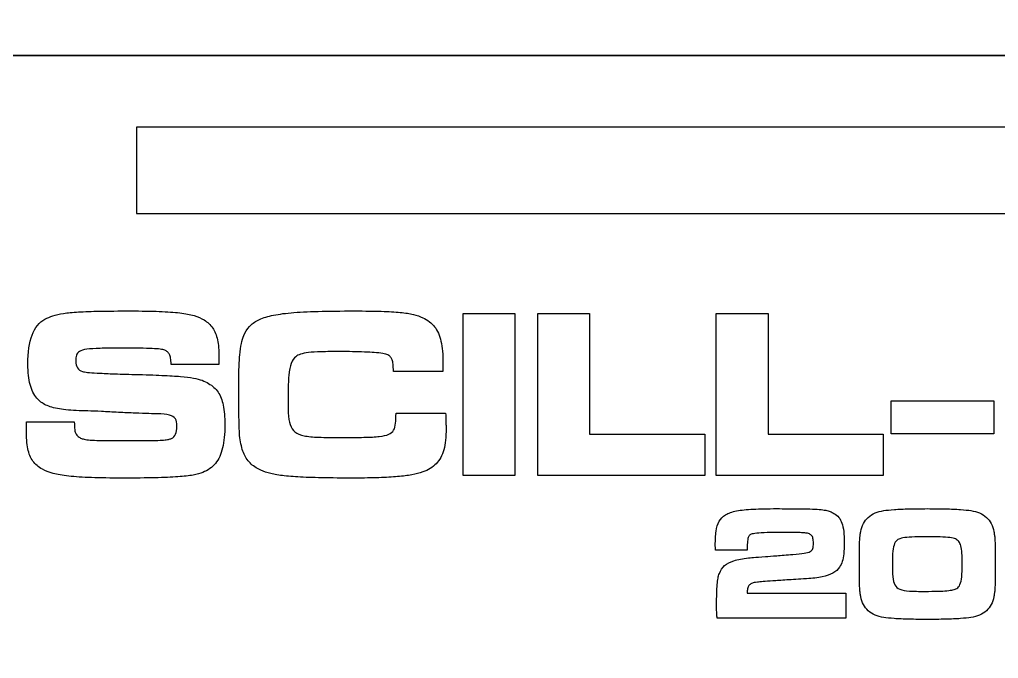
# Model space of a CAD drawing. Extents: x -139 to 87, y -93 to 92.
# Drawn here: x -103.12 to -69.04, y -21.25 to 0.99 of the extents above; entities that cross this region are included whole.
import ezdxf

# ---------------------------------------------------------------- set-up
doc = ezdxf.new("R2010")
doc.units = 0
doc.header["$MEASUREMENT"] = 0
doc.layers.add('LAYER_1', color=7, linetype='CONTINUOUS')

msp = doc.modelspace()

# ---------------------------------------------------------------- linework, layer by layer
at = {"layer": 'LAYER_1', "color": 250}
msp.add_lwpolyline([(-99.0534, -5.7641), (-39.0534, -5.7641), (-39.0534, -2.7641), (-99.0534, -2.7641), (-99.0534, -5.7641)], close=True, dxfattribs=at)
for points, knots in [([(-134.4311, 89.7359), (-134.4311, 89.7359), (-3.6755, 89.7359), (-3.6755, 89.7359), (-3.6755, 89.7359), (-1.1332, 89.7359), (0.9467, 87.656), (0.9467, 85.1137), (0.9467, 85.1137), (0.9467, 85.1137), (0.9467, 4.3582), (0.9467, 4.3582), (0.9467, 4.3582), (0.9467, 1.8158), (-1.1332, -0.2641), (-3.6755, -0.2641), (-3.6755, -0.2641), (-3.6755, -0.2641), (-134.4311, -0.2641), (-134.4311, -0.2641), (-134.4311, -0.2641), (-136.9734, -0.2641), (-139.0533, 1.8158), (-139.0533, 4.3582), (-139.0533, 4.3582), (-139.0533, 4.3582), (-139.0533, 85.1137), (-139.0533, 85.1137), (-139.0533, 85.1137), (-139.0533, 87.656), (-136.9734, 89.7359), (-134.4311, 89.7359)], [0, 0, 0, 0, 0.1111111, 0.1111111, 0.1111111, 0.1111111, 0.2222222, 0.2222222, 0.2222222, 0.2222222, 0.3333333, 0.3333333, 0.3333333, 0.3333333, 0.4444444, 0.4444444, 0.4444444, 0.4444444, 0.5555556, 0.5555556, 0.5555556, 0.5555556, 0.6666667, 0.6666667, 0.6666667, 0.6666667, 0.7777778, 0.7777778, 0.7777778, 0.7777778, 1, 1, 1, 1]), ([(-134.4311, -0.2641), (-134.4311, -0.2641), (-3.6755, -0.2641), (-3.6755, -0.2641), (-3.6755, -0.2641), (-1.1332, -0.2641), (0.9467, -2.344), (0.9467, -4.8863), (0.9467, -4.8863), (0.9467, -4.8863), (0.9467, -85.6418), (0.9467, -85.6418), (0.9467, -85.6418), (0.9467, -88.1842), (-1.1332, -90.2641), (-3.6755, -90.2641), (-3.6755, -90.2641), (-3.6755, -90.2641), (-134.4311, -90.2641), (-134.4311, -90.2641), (-134.4311, -90.2641), (-136.9734, -90.2641), (-139.0533, -88.1842), (-139.0533, -85.6418), (-139.0533, -85.6418), (-139.0533, -85.6418), (-139.0533, -4.8863), (-139.0533, -4.8863), (-139.0533, -4.8863), (-139.0533, -2.344), (-136.9734, -0.2641), (-134.4311, -0.2641)], [0, 0, 0, 0, 0.1111111, 0.1111111, 0.1111111, 0.1111111, 0.2222222, 0.2222222, 0.2222222, 0.2222222, 0.3333333, 0.3333333, 0.3333333, 0.3333333, 0.4444444, 0.4444444, 0.4444444, 0.4444444, 0.5555556, 0.5555556, 0.5555556, 0.5555556, 0.6666667, 0.6666667, 0.6666667, 0.6666667, 0.7777778, 0.7777778, 0.7777778, 0.7777778, 1, 1, 1, 1]), ([(-102.8815, -13.0166), (-102.8815, -13.0166), (-102.8815, -13.2875), (-102.8815, -13.2875), (-102.8815, -13.2875), (-102.8829, -13.5528), (-102.8659, -13.7743), (-102.8307, -13.9507), (-102.8307, -13.9507), (-102.7954, -14.1257), (-102.7375, -14.2696), (-102.6557, -14.3825), (-102.6557, -14.3825), (-102.5738, -14.4954), (-102.4624, -14.5914), (-102.3227, -14.6676), (-102.3227, -14.6676), (-102.2225, -14.724), (-102.0997, -14.772), (-101.9516, -14.8115), (-101.9516, -14.8115), (-101.8034, -14.851), (-101.6214, -14.8821), (-101.4055, -14.906), (-101.4055, -14.906), (-101.1881, -14.9286), (-100.9257, -14.947), (-100.6195, -14.9568), (-100.6195, -14.9568), (-100.3119, -14.9667), (-99.9478, -14.9724), (-99.5287, -14.9724), (-99.5287, -14.9724), (-99.0941, -14.9724), (-98.7201, -14.9695), (-98.4069, -14.9625), (-98.4069, -14.9625), (-98.0922, -14.9554), (-97.8269, -14.9441), (-97.6124, -14.9286), (-97.6124, -14.9286), (-97.3965, -14.9131), (-97.2187, -14.8933), (-97.079, -14.8694), (-97.079, -14.8694), (-96.9407, -14.844), (-96.8278, -14.8129), (-96.7432, -14.7776), (-96.7432, -14.7776), (-96.5597, -14.7057), (-96.4116, -14.5998), (-96.2987, -14.4615), (-96.2987, -14.4615), (-96.1858, -14.3233), (-96.1025, -14.1455), (-96.0503, -13.9253), (-96.0503, -13.9253), (-95.9981, -13.7052), (-95.9713, -13.4357), (-95.9727, -13.1182), (-95.9727, -13.1182), (-95.9713, -12.8487), (-95.9897, -12.6229), (-96.0278, -12.438), (-96.0278, -12.438), (-96.0644, -12.2546), (-96.1251, -12.1022), (-96.2084, -11.9808), (-96.2084, -11.9808), (-96.2916, -11.8595), (-96.4017, -11.7593), (-96.54, -11.6789), (-96.54, -11.6789), (-96.6091, -11.6365), (-96.6853, -11.5998), (-96.7672, -11.5702), (-96.7672, -11.5702), (-96.8504, -11.5392), (-96.9506, -11.5138), (-97.0691, -11.4912), (-97.0691, -11.4912), (-97.1877, -11.47), (-97.3358, -11.4517), (-97.5122, -11.4361), (-97.5122, -11.4361), (-97.69, -11.422), (-97.9073, -11.4079), (-98.1656, -11.3966), (-98.1656, -11.3966), (-98.4238, -11.3853), (-98.7342, -11.3755), (-99.0969, -11.3656), (-99.0969, -11.3656), (-99.4045, -11.3571), (-99.667, -11.3487), (-99.8829, -11.3416), (-99.8829, -11.3416), (-100.0988, -11.3331), (-100.2766, -11.3261), (-100.4177, -11.3176), (-100.4177, -11.3176), (-100.5588, -11.3106), (-100.6689, -11.3021), (-100.7493, -11.2922), (-100.7493, -11.2922), (-100.8297, -11.2838), (-100.889, -11.2739), (-100.9257, -11.264), (-100.9257, -11.264), (-101.0061, -11.2386), (-101.0654, -11.1977), (-101.1049, -11.1384), (-101.1049, -11.1384), (-101.143, -11.0806), (-101.1627, -11.0001), (-101.1627, -10.8999), (-101.1627, -10.8999), (-101.1642, -10.8167), (-101.1571, -10.7489), (-101.1388, -10.6939), (-101.1388, -10.6939), (-101.1218, -10.6389), (-101.0851, -10.5951), (-101.0287, -10.5627), (-101.0287, -10.5627), (-100.9722, -10.5302), (-100.8876, -10.5048), (-100.7733, -10.4893), (-100.7733, -10.4893), (-100.659, -10.4738), (-100.5066, -10.4625), (-100.3147, -10.4583), (-100.3147, -10.4583), (-100.1242, -10.4526), (-99.8843, -10.4512), (-99.5964, -10.4512), (-99.5964, -10.4512), (-99.3382, -10.4512), (-99.1209, -10.4512), (-98.9431, -10.454), (-98.9431, -10.454), (-98.7653, -10.4554), (-98.6185, -10.4583), (-98.5028, -10.4639), (-98.5028, -10.4639), (-98.3885, -10.4695), (-98.2968, -10.4766), (-98.2277, -10.4851), (-98.2277, -10.4851), (-98.1599, -10.4949), (-98.1063, -10.5076), (-98.0668, -10.5232), (-98.0668, -10.5232), (-98.0287, -10.5373), (-97.9962, -10.5556), (-97.9708, -10.5782), (-97.9708, -10.5782), (-97.9398, -10.605), (-97.9158, -10.6346), (-97.8989, -10.6671), (-97.8989, -10.6671), (-97.8805, -10.701), (-97.8678, -10.7447), (-97.8594, -10.7983), (-97.8594, -10.7983), (-97.8509, -10.8534), (-97.8467, -10.9267), (-97.8438, -11.0185), (-97.8438, -11.0185), (-97.8438, -11.0185), (-96.1844, -11.0185), (-96.1844, -11.0185), (-96.1844, -11.0185), (-96.1802, -10.9606), (-96.1773, -10.9084), (-96.1773, -10.859), (-96.1773, -10.859), (-96.1759, -10.8082), (-96.1759, -10.7743), (-96.1759, -10.756), (-96.1759, -10.756), (-96.1759, -10.526), (-96.1929, -10.3284), (-96.2281, -10.1647), (-96.2281, -10.1647), (-96.2648, -10.0011), (-96.3199, -9.8628), (-96.3961, -9.7499), (-96.3961, -9.7499), (-96.4723, -9.637), (-96.571, -9.5439), (-96.6924, -9.4691), (-96.6924, -9.4691), (-96.7912, -9.4098), (-96.9097, -9.3604), (-97.0437, -9.3195), (-97.0437, -9.3195), (-97.1792, -9.28), (-97.3457, -9.2475), (-97.5405, -9.2235), (-97.5405, -9.2235), (-97.7366, -9.1996), (-97.9751, -9.1826), (-98.2573, -9.1713), (-98.2573, -9.1713), (-98.5381, -9.16), (-98.8739, -9.1558), (-99.2662, -9.1558), (-99.2662, -9.1558), (-99.6726, -9.1558), (-100.0226, -9.1586), (-100.3161, -9.1629), (-100.3161, -9.1629), (-100.611, -9.1685), (-100.8608, -9.177), (-101.0668, -9.1883), (-101.0668, -9.1883), (-101.2728, -9.201), (-101.4478, -9.2179), (-101.5889, -9.2405), (-101.5889, -9.2405), (-101.7314, -9.2616), (-101.8542, -9.2899), (-101.9558, -9.3223), (-101.9558, -9.3223), (-102.0574, -9.3562), (-102.1519, -9.3957), (-102.238, -9.4437), (-102.238, -9.4437), (-102.437, -9.5523), (-102.5851, -9.7372), (-102.6839, -9.9954), (-102.6839, -9.9954), (-102.7813, -10.2536), (-102.8307, -10.5909), (-102.8307, -11.01), (-102.8307, -11.01), (-102.8307, -11.2922), (-102.8053, -11.5279), (-102.7531, -11.7198), (-102.7531, -11.7198), (-102.7023, -11.9117), (-102.6232, -12.0697), (-102.5174, -12.1953), (-102.5174, -12.1953), (-102.4341, -12.2913), (-102.3297, -12.3689), (-102.2056, -12.4296), (-102.2056, -12.4296), (-102.08, -12.4902), (-101.9233, -12.5368), (-101.7342, -12.5679), (-101.7342, -12.5679), (-101.5466, -12.5989), (-101.3166, -12.6187), (-101.0442, -12.6271), (-101.0442, -12.6271), (-100.9821, -12.6271), (-100.8834, -12.6299), (-100.7465, -12.6356), (-100.7465, -12.6356), (-100.6096, -12.6398), (-100.4487, -12.6469), (-100.2639, -12.6553), (-100.2639, -12.6553), (-100.0776, -12.6652), (-99.8815, -12.6751), (-99.6726, -12.6864), (-99.6726, -12.6864), (-99.4694, -12.6949), (-99.2789, -12.7033), (-99.0983, -12.7104), (-99.0983, -12.7104), (-98.9163, -12.7188), (-98.7596, -12.7245), (-98.6242, -12.7301), (-98.6242, -12.7301), (-98.4901, -12.7344), (-98.3899, -12.7372), (-98.3264, -12.7372), (-98.3264, -12.7372), (-98.1444, -12.7386), (-98.0033, -12.7527), (-97.9045, -12.7781), (-97.9045, -12.7781), (-97.8043, -12.8035), (-97.7352, -12.8458), (-97.6957, -12.9079), (-97.6957, -12.9079), (-97.6576, -12.97), (-97.6392, -13.0575), (-97.6406, -13.169), (-97.6406, -13.169), (-97.6406, -13.2861), (-97.6548, -13.3792), (-97.6858, -13.447), (-97.6858, -13.447), (-97.7168, -13.5147), (-97.7634, -13.5641), (-97.8269, -13.5923), (-97.8269, -13.5923), (-97.858, -13.6064), (-97.8932, -13.6177), (-97.9356, -13.6262), (-97.9356, -13.6262), (-97.9779, -13.6361), (-98.0343, -13.6431), (-98.1049, -13.6488), (-98.1049, -13.6488), (-98.1754, -13.6544), (-98.2686, -13.6586), (-98.3857, -13.6615), (-98.3857, -13.6615), (-98.5014, -13.6643), (-98.6496, -13.6657), (-98.8288, -13.6671), (-98.8288, -13.6671), (-99.008, -13.6685), (-99.2267, -13.6685), (-99.4864, -13.6685), (-99.4864, -13.6685), (-99.7277, -13.6685), (-99.9309, -13.6671), (-100.0974, -13.6657), (-100.0974, -13.6657), (-100.2653, -13.6643), (-100.4022, -13.6615), (-100.5108, -13.6558), (-100.5108, -13.6558), (-100.6209, -13.6516), (-100.7084, -13.6445), (-100.7747, -13.6361), (-100.7747, -13.6361), (-100.8424, -13.6262), (-100.8961, -13.6149), (-100.937, -13.6008), (-100.937, -13.6008), (-100.9779, -13.5867), (-101.0132, -13.5697), (-101.0442, -13.55), (-101.0442, -13.55), (-101.0894, -13.5232), (-101.1232, -13.4893), (-101.1486, -13.4498), (-101.1486, -13.4498), (-101.1726, -13.4089), (-101.1896, -13.3552), (-101.1994, -13.2861), (-101.1994, -13.2861), (-101.2093, -13.2184), (-101.2135, -13.1281), (-101.2135, -13.0166), (-101.2135, -13.0166), (-101.2135, -13.0166), (-102.8815, -13.0166), (-102.8815, -13.0166)], [0, 0, 0, 0, 0.0111111, 0.0111111, 0.0111111, 0.0111111, 0.0222222, 0.0222222, 0.0222222, 0.0222222, 0.0333333, 0.0333333, 0.0333333, 0.0333333, 0.0444444, 0.0444444, 0.0444444, 0.0444444, 0.0555556, 0.0555556, 0.0555556, 0.0555556, 0.0666667, 0.0666667, 0.0666667, 0.0666667, 0.0777778, 0.0777778, 0.0777778, 0.0777778, 0.0888889, 0.0888889, 0.0888889, 0.0888889, 0.1, 0.1, 0.1, 0.1, 0.1111111, 0.1111111, 0.1111111, 0.1111111, 0.1222222, 0.1222222, 0.1222222, 0.1222222, 0.1333333, 0.1333333, 0.1333333, 0.1333333, 0.1444444, 0.1444444, 0.1444444, 0.1444444, 0.1555556, 0.1555556, 0.1555556, 0.1555556, 0.1666667, 0.1666667, 0.1666667, 0.1666667, 0.1777778, 0.1777778, 0.1777778, 0.1777778, 0.1888889, 0.1888889, 0.1888889, 0.1888889, 0.2, 0.2, 0.2, 0.2, 0.2111111, 0.2111111, 0.2111111, 0.2111111, 0.2222222, 0.2222222, 0.2222222, 0.2222222, 0.2333333, 0.2333333, 0.2333333, 0.2333333, 0.2444444, 0.2444444, 0.2444444, 0.2444444, 0.2555556, 0.2555556, 0.2555556, 0.2555556, 0.2666667, 0.2666667, 0.2666667, 0.2666667, 0.2777778, 0.2777778, 0.2777778, 0.2777778, 0.2888889, 0.2888889, 0.2888889, 0.2888889, 0.3, 0.3, 0.3, 0.3, 0.3111111, 0.3111111, 0.3111111, 0.3111111, 0.3222222, 0.3222222, 0.3222222, 0.3222222, 0.3333333, 0.3333333, 0.3333333, 0.3333333, 0.3444444, 0.3444444, 0.3444444, 0.3444444, 0.3555556, 0.3555556, 0.3555556, 0.3555556, 0.3666667, 0.3666667, 0.3666667, 0.3666667, 0.3777778, 0.3777778, 0.3777778, 0.3777778, 0.3888889, 0.3888889, 0.3888889, 0.3888889, 0.4, 0.4, 0.4, 0.4, 0.4111111, 0.4111111, 0.4111111, 0.4111111, 0.4222222, 0.4222222, 0.4222222, 0.4222222, 0.4333333, 0.4333333, 0.4333333, 0.4333333, 0.4444444, 0.4444444, 0.4444444, 0.4444444, 0.4555556, 0.4555556, 0.4555556, 0.4555556, 0.4666667, 0.4666667, 0.4666667, 0.4666667, 0.4777778, 0.4777778, 0.4777778, 0.4777778, 0.4888889, 0.4888889, 0.4888889, 0.4888889, 0.5, 0.5, 0.5, 0.5, 0.5111111, 0.5111111, 0.5111111, 0.5111111, 0.5222222, 0.5222222, 0.5222222, 0.5222222, 0.5333333, 0.5333333, 0.5333333, 0.5333333, 0.5444444, 0.5444444, 0.5444444, 0.5444444, 0.5555556, 0.5555556, 0.5555556, 0.5555556, 0.5666667, 0.5666667, 0.5666667, 0.5666667, 0.5777778, 0.5777778, 0.5777778, 0.5777778, 0.5888889, 0.5888889, 0.5888889, 0.5888889, 0.6, 0.6, 0.6, 0.6, 0.6111111, 0.6111111, 0.6111111, 0.6111111, 0.6222222, 0.6222222, 0.6222222, 0.6222222, 0.6333333, 0.6333333, 0.6333333, 0.6333333, 0.6444444, 0.6444444, 0.6444444, 0.6444444, 0.6555556, 0.6555556, 0.6555556, 0.6555556, 0.6666667, 0.6666667, 0.6666667, 0.6666667, 0.6777778, 0.6777778, 0.6777778, 0.6777778, 0.6888889, 0.6888889, 0.6888889, 0.6888889, 0.7, 0.7, 0.7, 0.7, 0.7111111, 0.7111111, 0.7111111, 0.7111111, 0.7222222, 0.7222222, 0.7222222, 0.7222222, 0.7333333, 0.7333333, 0.7333333, 0.7333333, 0.7444444, 0.7444444, 0.7444444, 0.7444444, 0.7555556, 0.7555556, 0.7555556, 0.7555556, 0.7666667, 0.7666667, 0.7666667, 0.7666667, 0.7777778, 0.7777778, 0.7777778, 0.7777778, 0.7888889, 0.7888889, 0.7888889, 0.7888889, 0.8, 0.8, 0.8, 0.8, 0.8111111, 0.8111111, 0.8111111, 0.8111111, 0.8222222, 0.8222222, 0.8222222, 0.8222222, 0.8333333, 0.8333333, 0.8333333, 0.8333333, 0.8444444, 0.8444444, 0.8444444, 0.8444444, 0.8555556, 0.8555556, 0.8555556, 0.8555556, 0.8666667, 0.8666667, 0.8666667, 0.8666667, 0.8777778, 0.8777778, 0.8777778, 0.8777778, 0.8888889, 0.8888889, 0.8888889, 0.8888889, 0.9, 0.9, 0.9, 0.9, 0.9111111, 0.9111111, 0.9111111, 0.9111111, 0.9222222, 0.9222222, 0.9222222, 0.9222222, 0.9333333, 0.9333333, 0.9333333, 0.9333333, 0.9444444, 0.9444444, 0.9444444, 0.9444444, 0.9555556, 0.9555556, 0.9555556, 0.9555556, 0.9666667, 0.9666667, 0.9666667, 0.9666667, 0.9777778, 0.9777778, 0.9777778, 0.9777778, 1, 1, 1, 1]), ([(-90.0122, -12.7118), (-90.0122, -12.8515), (-90.0164, -12.9686), (-90.0263, -13.066), (-90.0263, -13.066), (-90.0362, -13.1619), (-90.0588, -13.2424), (-90.0941, -13.3044), (-90.0941, -13.3044), (-90.1307, -13.3665), (-90.1886, -13.4145), (-90.2676, -13.4498), (-90.2676, -13.4498), (-90.3466, -13.4851), (-90.4567, -13.5091), (-90.5964, -13.5246), (-90.5964, -13.5246), (-90.7361, -13.5401), (-90.9139, -13.55), (-91.1312, -13.5542), (-91.1312, -13.5542), (-91.3499, -13.557), (-91.6138, -13.5584), (-91.9257, -13.5584), (-91.9257, -13.5584), (-92.2276, -13.5599), (-92.4845, -13.557), (-92.6947, -13.55), (-92.6947, -13.55), (-92.905, -13.5429), (-93.0785, -13.526), (-93.2126, -13.4992), (-93.2126, -13.4992), (-93.3481, -13.471), (-93.4539, -13.4272), (-93.5315, -13.3665), (-93.5315, -13.3665), (-93.6077, -13.3044), (-93.6627, -13.2212), (-93.698, -13.1125), (-93.698, -13.1125), (-93.7319, -13.0053), (-93.753, -12.8684), (-93.7615, -12.7019), (-93.7615, -12.7019), (-93.77, -12.5354), (-93.7728, -12.3322), (-93.7714, -12.0937), (-93.7714, -12.0937), (-93.7714, -11.8129), (-93.7629, -11.5829), (-93.746, -11.4037), (-93.746, -11.4037), (-93.729, -11.2245), (-93.7008, -11.0834), (-93.6613, -10.9804), (-93.6613, -10.9804), (-93.6218, -10.8759), (-93.5682, -10.7983), (-93.5005, -10.7475), (-93.5005, -10.7475), (-93.4581, -10.7108), (-93.4017, -10.6826), (-93.3325, -10.6586), (-93.3325, -10.6586), (-93.262, -10.6361), (-93.1703, -10.6177), (-93.0545, -10.605), (-93.0545, -10.605), (-92.9402, -10.5909), (-92.7921, -10.5824), (-92.6115, -10.5768), (-92.6115, -10.5768), (-92.4308, -10.5711), (-92.2079, -10.5697), (-91.9426, -10.5697), (-91.9426, -10.5697), (-91.81, -10.5697), (-91.6717, -10.5711), (-91.5263, -10.574), (-91.5263, -10.574), (-91.381, -10.5782), (-91.2427, -10.5824), (-91.1115, -10.5867), (-91.1115, -10.5867), (-90.9788, -10.5923), (-90.8673, -10.598), (-90.7742, -10.6036), (-90.7742, -10.6036), (-90.6514, -10.6121), (-90.5513, -10.6219), (-90.4751, -10.6361), (-90.4751, -10.6361), (-90.3974, -10.6488), (-90.3382, -10.6657), (-90.2944, -10.6869), (-90.2944, -10.6869), (-90.2521, -10.708), (-90.2196, -10.7334), (-90.1985, -10.7645), (-90.1985, -10.7645), (-90.1759, -10.7941), (-90.159, -10.8266), (-90.1463, -10.8618), (-90.1463, -10.8618), (-90.1336, -10.8971), (-90.1223, -10.9465), (-90.1152, -11.0086), (-90.1152, -11.0086), (-90.1082, -11.0707), (-90.1025, -11.1553), (-90.0969, -11.264), (-90.0969, -11.264), (-90.0969, -11.264), (-88.3782, -11.264), (-88.3782, -11.264), (-88.3782, -11.264), (-88.3782, -11.264), (-88.3782, -10.9846), (-88.3782, -10.9846), (-88.3782, -10.9846), (-88.3767, -10.6756), (-88.3993, -10.4187), (-88.4459, -10.2127), (-88.4459, -10.2127), (-88.491, -10.0067), (-88.5658, -9.8374), (-88.6688, -9.7076), (-88.6688, -9.7076), (-88.7719, -9.5777), (-88.9101, -9.4719), (-89.0809, -9.3929), (-89.0809, -9.3929), (-89.174, -9.3463), (-89.2841, -9.3082), (-89.4083, -9.2772), (-89.4083, -9.2772), (-89.5338, -9.2461), (-89.6862, -9.2221), (-89.8669, -9.2038), (-89.8669, -9.2038), (-90.0461, -9.1869), (-90.2662, -9.1742), (-90.5244, -9.1671), (-90.5244, -9.1671), (-90.7827, -9.1586), (-91.0917, -9.1558), (-91.4515, -9.1558), (-91.4515, -9.1558), (-91.9327, -9.1558), (-92.356, -9.16), (-92.7201, -9.1699), (-92.7201, -9.1699), (-93.0856, -9.1798), (-93.4017, -9.1953), (-93.6684, -9.2193), (-93.6684, -9.2193), (-93.9351, -9.2433), (-94.1608, -9.2758), (-94.3471, -9.3167), (-94.3471, -9.3167), (-94.5334, -9.3576), (-94.6886, -9.4098), (-94.8114, -9.4733), (-94.8114, -9.4733), (-94.9355, -9.5354), (-95.0371, -9.6116), (-95.1162, -9.7005), (-95.1162, -9.7005), (-95.1952, -9.7894), (-95.2601, -9.8924), (-95.3123, -10.0109), (-95.3123, -10.0109), (-95.3462, -10.09), (-95.3744, -10.1831), (-95.397, -10.2917), (-95.397, -10.2917), (-95.4195, -10.399), (-95.4379, -10.533), (-95.452, -10.6911), (-95.452, -10.6911), (-95.4661, -10.8505), (-95.476, -11.0439), (-95.4816, -11.2739), (-95.4816, -11.2739), (-95.4873, -11.5039), (-95.4901, -11.7805), (-95.4901, -12.1022), (-95.4901, -12.1022), (-95.4901, -12.4296), (-95.4859, -12.7104), (-95.4788, -12.946), (-95.4788, -12.946), (-95.4732, -13.1803), (-95.4647, -13.3623), (-95.4562, -13.4907), (-95.4562, -13.4907), (-95.4337, -13.701), (-95.397, -13.8816), (-95.3448, -14.0312), (-95.3448, -14.0312), (-95.2925, -14.1807), (-95.2206, -14.3063), (-95.1303, -14.4093), (-95.1303, -14.4093), (-95.0386, -14.5123), (-94.9243, -14.5984), (-94.7874, -14.6676), (-94.7874, -14.6676), (-94.6957, -14.7141), (-94.5898, -14.7551), (-94.4685, -14.7903), (-94.4685, -14.7903), (-94.3485, -14.8242), (-94.2032, -14.8538), (-94.0338, -14.8778), (-94.0338, -14.8778), (-93.8659, -14.9004), (-93.6627, -14.9187), (-93.4257, -14.9329), (-93.4257, -14.9329), (-93.19, -14.947), (-92.9106, -14.9568), (-92.5875, -14.9639), (-92.5875, -14.9639), (-92.2643, -14.9695), (-91.889, -14.9724), (-91.46, -14.9724), (-91.46, -14.9724), (-91.1369, -14.9724), (-90.8532, -14.9681), (-90.6063, -14.9611), (-90.6063, -14.9611), (-90.3593, -14.9526), (-90.142, -14.9399), (-89.9558, -14.923), (-89.9558, -14.923), (-89.7695, -14.9075), (-89.6058, -14.8849), (-89.4633, -14.8581), (-89.4633, -14.8581), (-89.3208, -14.8313), (-89.1938, -14.7988), (-89.0809, -14.7607), (-89.0809, -14.7607), (-88.8876, -14.6916), (-88.7295, -14.5956), (-88.611, -14.4714), (-88.611, -14.4714), (-88.491, -14.3472), (-88.4036, -14.185), (-88.3485, -13.986), (-88.3485, -13.986), (-88.2949, -13.787), (-88.2667, -13.5401), (-88.2681, -13.2452), (-88.2681, -13.2452), (-88.2681, -13.2184), (-88.2695, -13.1831), (-88.2709, -13.1408), (-88.2709, -13.1408), (-88.2723, -13.0984), (-88.2737, -13.0434), (-88.2766, -12.9742), (-88.2766, -12.9742), (-88.2794, -12.9051), (-88.2822, -12.8176), (-88.285, -12.7118), (-88.285, -12.7118), (-88.285, -12.7118), (-90.0122, -12.7118), (-90.0122, -12.7118)], [0, 0, 0, 0, 0.0144928, 0.0144928, 0.0144928, 0.0144928, 0.0289855, 0.0289855, 0.0289855, 0.0289855, 0.0434783, 0.0434783, 0.0434783, 0.0434783, 0.057971, 0.057971, 0.057971, 0.057971, 0.0724638, 0.0724638, 0.0724638, 0.0724638, 0.0869565, 0.0869565, 0.0869565, 0.0869565, 0.1014493, 0.1014493, 0.1014493, 0.1014493, 0.115942, 0.115942, 0.115942, 0.115942, 0.1304348, 0.1304348, 0.1304348, 0.1304348, 0.1449275, 0.1449275, 0.1449275, 0.1449275, 0.1594203, 0.1594203, 0.1594203, 0.1594203, 0.173913, 0.173913, 0.173913, 0.173913, 0.1884058, 0.1884058, 0.1884058, 0.1884058, 0.2028986, 0.2028986, 0.2028986, 0.2028986, 0.2173913, 0.2173913, 0.2173913, 0.2173913, 0.2318841, 0.2318841, 0.2318841, 0.2318841, 0.2463768, 0.2463768, 0.2463768, 0.2463768, 0.2608696, 0.2608696, 0.2608696, 0.2608696, 0.2753623, 0.2753623, 0.2753623, 0.2753623, 0.2898551, 0.2898551, 0.2898551, 0.2898551, 0.3043478, 0.3043478, 0.3043478, 0.3043478, 0.3188406, 0.3188406, 0.3188406, 0.3188406, 0.3333333, 0.3333333, 0.3333333, 0.3333333, 0.3478261, 0.3478261, 0.3478261, 0.3478261, 0.3623188, 0.3623188, 0.3623188, 0.3623188, 0.3768116, 0.3768116, 0.3768116, 0.3768116, 0.3913043, 0.3913043, 0.3913043, 0.3913043, 0.4057971, 0.4057971, 0.4057971, 0.4057971, 0.4202899, 0.4202899, 0.4202899, 0.4202899, 0.4347826, 0.4347826, 0.4347826, 0.4347826, 0.4492754, 0.4492754, 0.4492754, 0.4492754, 0.4637681, 0.4637681, 0.4637681, 0.4637681, 0.4782609, 0.4782609, 0.4782609, 0.4782609, 0.4927536, 0.4927536, 0.4927536, 0.4927536, 0.5072464, 0.5072464, 0.5072464, 0.5072464, 0.5217391, 0.5217391, 0.5217391, 0.5217391, 0.5362319, 0.5362319, 0.5362319, 0.5362319, 0.5507246, 0.5507246, 0.5507246, 0.5507246, 0.5652174, 0.5652174, 0.5652174, 0.5652174, 0.5797101, 0.5797101, 0.5797101, 0.5797101, 0.5942029, 0.5942029, 0.5942029, 0.5942029, 0.6086957, 0.6086957, 0.6086957, 0.6086957, 0.6231884, 0.6231884, 0.6231884, 0.6231884, 0.6376812, 0.6376812, 0.6376812, 0.6376812, 0.6521739, 0.6521739, 0.6521739, 0.6521739, 0.6666667, 0.6666667, 0.6666667, 0.6666667, 0.6811594, 0.6811594, 0.6811594, 0.6811594, 0.6956522, 0.6956522, 0.6956522, 0.6956522, 0.7101449, 0.7101449, 0.7101449, 0.7101449, 0.7246377, 0.7246377, 0.7246377, 0.7246377, 0.7391304, 0.7391304, 0.7391304, 0.7391304, 0.7536232, 0.7536232, 0.7536232, 0.7536232, 0.7681159, 0.7681159, 0.7681159, 0.7681159, 0.7826087, 0.7826087, 0.7826087, 0.7826087, 0.7971014, 0.7971014, 0.7971014, 0.7971014, 0.8115942, 0.8115942, 0.8115942, 0.8115942, 0.826087, 0.826087, 0.826087, 0.826087, 0.8405797, 0.8405797, 0.8405797, 0.8405797, 0.8550725, 0.8550725, 0.8550725, 0.8550725, 0.8695652, 0.8695652, 0.8695652, 0.8695652, 0.884058, 0.884058, 0.884058, 0.884058, 0.8985507, 0.8985507, 0.8985507, 0.8985507, 0.9130435, 0.9130435, 0.9130435, 0.9130435, 0.9275362, 0.9275362, 0.9275362, 0.9275362, 0.942029, 0.942029, 0.942029, 0.942029, 0.9565217, 0.9565217, 0.9565217, 0.9565217, 0.9710145, 0.9710145, 0.9710145, 0.9710145, 1, 1, 1, 1]), ([(-87.6755, -9.2405), (-87.6755, -9.2405), (-87.6755, -14.8877), (-87.6755, -14.8877), (-87.6755, -14.8877), (-87.6755, -14.8877), (-85.8721, -14.8877), (-85.8721, -14.8877), (-85.8721, -14.8877), (-85.8721, -14.8877), (-85.8721, -9.2405), (-85.8721, -9.2405), (-85.8721, -9.2405), (-85.8721, -9.2405), (-87.6755, -9.2405), (-87.6755, -9.2405)], [0, 0, 0, 0, 0.2, 0.2, 0.2, 0.2, 0.4, 0.4, 0.4, 0.4, 0.6, 0.6, 0.6, 0.6, 1, 1, 1, 1]), ([(-85.0763, -9.2405), (-85.0763, -9.2405), (-85.0763, -14.8877), (-85.0763, -14.8877), (-85.0763, -14.8877), (-85.0763, -14.8877), (-79.2597, -14.8877), (-79.2597, -14.8877), (-79.2597, -14.8877), (-79.2597, -14.8877), (-79.2597, -13.4484), (-79.2597, -13.4484), (-79.2597, -13.4484), (-79.2597, -13.4484), (-83.2729, -13.4484), (-83.2729, -13.4484), (-83.2729, -13.4484), (-83.2729, -13.4484), (-83.2729, -9.2405), (-83.2729, -9.2405), (-83.2729, -9.2405), (-83.2729, -9.2405), (-85.0763, -9.2405), (-85.0763, -9.2405)], [0, 0, 0, 0, 0.1428571, 0.1428571, 0.1428571, 0.1428571, 0.2857143, 0.2857143, 0.2857143, 0.2857143, 0.4285714, 0.4285714, 0.4285714, 0.4285714, 0.5714286, 0.5714286, 0.5714286, 0.5714286, 0.7142857, 0.7142857, 0.7142857, 0.7142857, 1, 1, 1, 1]), ([(-78.8618, -9.2405), (-78.8618, -9.2405), (-78.8618, -14.8877), (-78.8618, -14.8877), (-78.8618, -14.8877), (-78.8618, -14.8877), (-73.0452, -14.8877), (-73.0452, -14.8877), (-73.0452, -14.8877), (-73.0452, -14.8877), (-73.0452, -13.4484), (-73.0452, -13.4484), (-73.0452, -13.4484), (-73.0452, -13.4484), (-77.0584, -13.4484), (-77.0584, -13.4484), (-77.0584, -13.4484), (-77.0584, -13.4484), (-77.0584, -9.2405), (-77.0584, -9.2405), (-77.0584, -9.2405), (-77.0584, -9.2405), (-78.8618, -9.2405), (-78.8618, -9.2405)], [0, 0, 0, 0, 0.1428571, 0.1428571, 0.1428571, 0.1428571, 0.2857143, 0.2857143, 0.2857143, 0.2857143, 0.4285714, 0.4285714, 0.4285714, 0.4285714, 0.5714286, 0.5714286, 0.5714286, 0.5714286, 0.7142857, 0.7142857, 0.7142857, 0.7142857, 1, 1, 1, 1]), ([(-72.7658, -12.2885), (-72.7658, -12.2885), (-72.7743, -13.4314), (-72.7743, -13.4314), (-72.7743, -13.4314), (-72.7743, -13.4314), (-69.2014, -13.4314), (-69.2014, -13.4314), (-69.2014, -13.4314), (-69.2014, -13.4314), (-69.2014, -12.2885), (-69.2014, -12.2885), (-69.2014, -12.2885), (-69.2014, -12.2885), (-72.7658, -12.2885), (-72.7658, -12.2885)], [0, 0, 0, 0, 0.2, 0.2, 0.2, 0.2, 0.4, 0.4, 0.4, 0.4, 0.6, 0.6, 0.6, 0.6, 1, 1, 1, 1]), ([(-77.7824, -17.482), (-77.7824, -17.482), (-77.7824, -17.3522), (-77.7824, -17.3522), (-77.7824, -17.3522), (-77.7805, -17.2553), (-77.7758, -17.1781), (-77.7673, -17.1208), (-77.7673, -17.1208), (-77.7589, -17.0634), (-77.7448, -17.0201), (-77.726, -16.9909), (-77.726, -16.9909), (-77.7062, -16.9618), (-77.6799, -16.9411), (-77.6469, -16.9288), (-77.6469, -16.9288), (-77.6065, -16.9138), (-77.5416, -16.9016), (-77.4531, -16.8922), (-77.4531, -16.8922), (-77.3638, -16.8837), (-77.2424, -16.8771), (-77.09, -16.8724), (-77.09, -16.8724), (-76.9367, -16.8686), (-76.7438, -16.8668), (-76.5124, -16.8668), (-76.5124, -16.8668), (-76.3638, -16.8668), (-76.2396, -16.8668), (-76.1389, -16.8677), (-76.1389, -16.8677), (-76.0392, -16.8686), (-75.9574, -16.8705), (-75.8943, -16.8733), (-75.8943, -16.8733), (-75.8313, -16.8762), (-75.7805, -16.8809), (-75.7419, -16.8856), (-75.7419, -16.8856), (-75.7043, -16.8912), (-75.6733, -16.8978), (-75.6488, -16.9063), (-75.6488, -16.9063), (-75.6055, -16.9204), (-75.5717, -16.9401), (-75.5472, -16.9665), (-75.5472, -16.9665), (-75.5218, -16.9919), (-75.5049, -17.0267), (-75.4945, -17.07), (-75.4945, -17.07), (-75.4842, -17.1142), (-75.4785, -17.1697), (-75.4795, -17.2393), (-75.4795, -17.2393), (-75.4776, -17.3164), (-75.4842, -17.3776), (-75.4983, -17.4237), (-75.4983, -17.4237), (-75.5124, -17.4698), (-75.5435, -17.5055), (-75.5905, -17.5309), (-75.5905, -17.5309), (-75.6366, -17.5563), (-75.709, -17.5761), (-75.8059, -17.5902), (-75.8059, -17.5902), (-75.9019, -17.6043), (-76.0326, -17.6165), (-76.1963, -17.6288), (-76.1963, -17.6288), (-76.4108, -17.6457), (-76.5971, -17.6607), (-76.7561, -17.6739), (-76.7561, -17.6739), (-76.9141, -17.6871), (-77.0458, -17.6965), (-77.1502, -17.7021), (-77.1502, -17.7021), (-77.328, -17.7162), (-77.4654, -17.7275), (-77.5623, -17.736), (-77.5623, -17.736), (-77.6592, -17.7445), (-77.7175, -17.7501), (-77.7372, -17.7529), (-77.7372, -17.7529), (-77.9423, -17.7746), (-78.1126, -17.8065), (-78.2471, -17.8498), (-78.2471, -17.8498), (-78.3826, -17.8922), (-78.4898, -17.9495), (-78.5698, -18.021), (-78.5698, -18.021), (-78.6498, -18.0935), (-78.7109, -18.1847), (-78.7532, -18.2948), (-78.7532, -18.2948), (-78.7711, -18.3409), (-78.7871, -18.3945), (-78.7993, -18.4557), (-78.7993, -18.4557), (-78.8116, -18.5177), (-78.821, -18.5921), (-78.8285, -18.6786), (-78.8285, -18.6786), (-78.836, -18.7652), (-78.8407, -18.8696), (-78.8445, -18.99), (-78.8445, -18.99), (-78.8473, -19.1113), (-78.8492, -19.2534), (-78.8492, -19.418), (-78.8492, -19.418), (-78.8492, -19.4622), (-78.8492, -19.5008), (-78.8492, -19.5347), (-78.8492, -19.5347), (-78.8483, -19.5676), (-78.8483, -19.5986), (-78.8473, -19.6278), (-78.8473, -19.6278), (-78.8454, -19.6579), (-78.8445, -19.6899), (-78.8417, -19.7247), (-78.8417, -19.7247), (-78.8398, -19.7586), (-78.836, -19.8), (-78.8323, -19.847), (-78.8323, -19.847), (-78.8323, -19.847), (-74.345, -19.847), (-74.345, -19.847), (-74.345, -19.847), (-74.345, -19.847), (-74.345, -18.9834), (-74.345, -18.9834), (-74.345, -18.9834), (-74.345, -18.9834), (-77.7824, -18.9834), (-77.7824, -18.9834), (-77.7824, -18.9834), (-77.7824, -18.9834), (-77.7824, -18.9439), (-77.7824, -18.9439), (-77.7824, -18.9439), (-77.7805, -18.8827), (-77.7739, -18.8319), (-77.7626, -18.7915), (-77.7626, -18.7915), (-77.7514, -18.752), (-77.7325, -18.7191), (-77.7053, -18.6937), (-77.7053, -18.6937), (-77.6789, -18.6683), (-77.6422, -18.6457), (-77.5961, -18.6278), (-77.5961, -18.6278), (-77.5848, -18.6222), (-77.566, -18.6165), (-77.5416, -18.6118), (-77.5416, -18.6118), (-77.5162, -18.6071), (-77.4785, -18.6015), (-77.4287, -18.5958), (-77.4287, -18.5958), (-77.3788, -18.5902), (-77.3102, -18.5836), (-77.2245, -18.577), (-77.2245, -18.577), (-77.138, -18.5704), (-77.0279, -18.562), (-76.8943, -18.5526), (-76.8943, -18.5526), (-76.7598, -18.5431), (-76.5971, -18.5319), (-76.4042, -18.5196), (-76.4042, -18.5196), (-76.2123, -18.5074), (-75.9847, -18.4923), (-75.7222, -18.4754), (-75.7222, -18.4754), (-75.5096, -18.4641), (-75.328, -18.4425), (-75.1766, -18.4105), (-75.1766, -18.4105), (-75.0251, -18.3785), (-74.8991, -18.3343), (-74.8003, -18.2788), (-74.8003, -18.2788), (-74.7015, -18.2233), (-74.6244, -18.1556), (-74.5707, -18.0747), (-74.5707, -18.0747), (-74.5312, -18.0154), (-74.4992, -17.9477), (-74.4757, -17.8724), (-74.4757, -17.8724), (-74.4513, -17.7971), (-74.4343, -17.7068), (-74.423, -17.6034), (-74.423, -17.6034), (-74.4118, -17.4989), (-74.407, -17.3738), (-74.407, -17.228), (-74.407, -17.228), (-74.407, -17.0747), (-74.4127, -16.942), (-74.4249, -16.8301), (-74.4249, -16.8301), (-74.4381, -16.7181), (-74.4578, -16.6222), (-74.4861, -16.5431), (-74.4861, -16.5431), (-74.5143, -16.4632), (-74.551, -16.3964), (-74.5971, -16.3409), (-74.5971, -16.3409), (-74.6441, -16.2863), (-74.7006, -16.2393), (-74.7683, -16.2007), (-74.7683, -16.2007), (-74.8087, -16.1763), (-74.8511, -16.1556), (-74.8943, -16.1377), (-74.8943, -16.1377), (-74.9386, -16.1198), (-74.9903, -16.1048), (-75.0515, -16.0925), (-75.0515, -16.0925), (-75.1117, -16.0812), (-75.186, -16.0709), (-75.2763, -16.0634), (-75.2763, -16.0634), (-75.3657, -16.0568), (-75.4767, -16.0511), (-75.6084, -16.0464), (-75.6084, -16.0464), (-75.7401, -16.0427), (-75.9, -16.0399), (-76.0863, -16.0389), (-76.0863, -16.0389), (-76.2735, -16.038), (-76.4945, -16.037), (-76.7495, -16.037), (-76.7495, -16.037), (-77.0665, -16.0361), (-77.3403, -16.0417), (-77.5707, -16.053), (-77.5707, -16.053), (-77.8012, -16.0634), (-77.9959, -16.085), (-78.153, -16.1151), (-78.153, -16.1151), (-78.3111, -16.1462), (-78.439, -16.1913), (-78.5369, -16.2496), (-78.5369, -16.2496), (-78.6356, -16.308), (-78.71, -16.3842), (-78.7617, -16.4773), (-78.7617, -16.4773), (-78.8134, -16.5714), (-78.8492, -16.6871), (-78.868, -16.8244), (-78.868, -16.8244), (-78.8868, -16.9618), (-78.8953, -17.1245), (-78.8943, -17.3127), (-78.8943, -17.3127), (-78.8943, -17.3183), (-78.8943, -17.3305), (-78.8943, -17.3494), (-78.8943, -17.3494), (-78.8934, -17.3672), (-78.8934, -17.3879), (-78.8925, -17.4114), (-78.8925, -17.4114), (-78.8915, -17.435), (-78.8906, -17.4585), (-78.8887, -17.482), (-78.8887, -17.482), (-78.8887, -17.482), (-77.7824, -17.482), (-77.7824, -17.482)], [0, 0, 0, 0, 0.0136986, 0.0136986, 0.0136986, 0.0136986, 0.0273973, 0.0273973, 0.0273973, 0.0273973, 0.0410959, 0.0410959, 0.0410959, 0.0410959, 0.0547945, 0.0547945, 0.0547945, 0.0547945, 0.0684932, 0.0684932, 0.0684932, 0.0684932, 0.0821918, 0.0821918, 0.0821918, 0.0821918, 0.0958904, 0.0958904, 0.0958904, 0.0958904, 0.109589, 0.109589, 0.109589, 0.109589, 0.1232877, 0.1232877, 0.1232877, 0.1232877, 0.1369863, 0.1369863, 0.1369863, 0.1369863, 0.1506849, 0.1506849, 0.1506849, 0.1506849, 0.1643836, 0.1643836, 0.1643836, 0.1643836, 0.1780822, 0.1780822, 0.1780822, 0.1780822, 0.1917808, 0.1917808, 0.1917808, 0.1917808, 0.2054795, 0.2054795, 0.2054795, 0.2054795, 0.2191781, 0.2191781, 0.2191781, 0.2191781, 0.2328767, 0.2328767, 0.2328767, 0.2328767, 0.2465753, 0.2465753, 0.2465753, 0.2465753, 0.260274, 0.260274, 0.260274, 0.260274, 0.2739726, 0.2739726, 0.2739726, 0.2739726, 0.2876712, 0.2876712, 0.2876712, 0.2876712, 0.3013699, 0.3013699, 0.3013699, 0.3013699, 0.3150685, 0.3150685, 0.3150685, 0.3150685, 0.3287671, 0.3287671, 0.3287671, 0.3287671, 0.3424658, 0.3424658, 0.3424658, 0.3424658, 0.3561644, 0.3561644, 0.3561644, 0.3561644, 0.369863, 0.369863, 0.369863, 0.369863, 0.3835616, 0.3835616, 0.3835616, 0.3835616, 0.3972603, 0.3972603, 0.3972603, 0.3972603, 0.4109589, 0.4109589, 0.4109589, 0.4109589, 0.4246575, 0.4246575, 0.4246575, 0.4246575, 0.4383562, 0.4383562, 0.4383562, 0.4383562, 0.4520548, 0.4520548, 0.4520548, 0.4520548, 0.4657534, 0.4657534, 0.4657534, 0.4657534, 0.4794521, 0.4794521, 0.4794521, 0.4794521, 0.4931507, 0.4931507, 0.4931507, 0.4931507, 0.5068493, 0.5068493, 0.5068493, 0.5068493, 0.5205479, 0.5205479, 0.5205479, 0.5205479, 0.5342466, 0.5342466, 0.5342466, 0.5342466, 0.5479452, 0.5479452, 0.5479452, 0.5479452, 0.5616438, 0.5616438, 0.5616438, 0.5616438, 0.5753425, 0.5753425, 0.5753425, 0.5753425, 0.5890411, 0.5890411, 0.5890411, 0.5890411, 0.6027397, 0.6027397, 0.6027397, 0.6027397, 0.6164384, 0.6164384, 0.6164384, 0.6164384, 0.630137, 0.630137, 0.630137, 0.630137, 0.6438356, 0.6438356, 0.6438356, 0.6438356, 0.6575342, 0.6575342, 0.6575342, 0.6575342, 0.6712329, 0.6712329, 0.6712329, 0.6712329, 0.6849315, 0.6849315, 0.6849315, 0.6849315, 0.6986301, 0.6986301, 0.6986301, 0.6986301, 0.7123288, 0.7123288, 0.7123288, 0.7123288, 0.7260274, 0.7260274, 0.7260274, 0.7260274, 0.739726, 0.739726, 0.739726, 0.739726, 0.7534247, 0.7534247, 0.7534247, 0.7534247, 0.7671233, 0.7671233, 0.7671233, 0.7671233, 0.7808219, 0.7808219, 0.7808219, 0.7808219, 0.7945205, 0.7945205, 0.7945205, 0.7945205, 0.8082192, 0.8082192, 0.8082192, 0.8082192, 0.8219178, 0.8219178, 0.8219178, 0.8219178, 0.8356164, 0.8356164, 0.8356164, 0.8356164, 0.8493151, 0.8493151, 0.8493151, 0.8493151, 0.8630137, 0.8630137, 0.8630137, 0.8630137, 0.8767123, 0.8767123, 0.8767123, 0.8767123, 0.890411, 0.890411, 0.890411, 0.890411, 0.9041096, 0.9041096, 0.9041096, 0.9041096, 0.9178082, 0.9178082, 0.9178082, 0.9178082, 0.9315068, 0.9315068, 0.9315068, 0.9315068, 0.9452055, 0.9452055, 0.9452055, 0.9452055, 0.9589041, 0.9589041, 0.9589041, 0.9589041, 0.9726027, 0.9726027, 0.9726027, 0.9726027, 1, 1, 1, 1]), ([(-71.5114, -16.037), (-71.7382, -16.037), (-71.9489, -16.0399), (-72.1436, -16.0446), (-72.1436, -16.0446), (-72.3383, -16.0493), (-72.5105, -16.0568), (-72.661, -16.0671), (-72.661, -16.0671), (-72.8115, -16.0775), (-72.9348, -16.0897), (-73.0298, -16.1048), (-73.0298, -16.1048), (-73.2537, -16.1367), (-73.4334, -16.2148), (-73.5698, -16.3399), (-73.5698, -16.3399), (-73.7062, -16.4641), (-73.7937, -16.6288), (-73.8313, -16.8329), (-73.8313, -16.8329), (-73.8388, -16.8743), (-73.8454, -16.9157), (-73.851, -16.9571), (-73.851, -16.9571), (-73.8567, -16.9975), (-73.8605, -17.0436), (-73.8642, -17.0944), (-73.8642, -17.0944), (-73.868, -17.1452), (-73.8699, -17.2064), (-73.8717, -17.2788), (-73.8717, -17.2788), (-73.8736, -17.3503), (-73.8746, -17.4387), (-73.8755, -17.5431), (-73.8755, -17.5431), (-73.8764, -17.6476), (-73.8764, -17.7746), (-73.8764, -17.9223), (-73.8764, -17.9223), (-73.8764, -18.0916), (-73.8764, -18.2336), (-73.8755, -18.3503), (-73.8755, -18.3503), (-73.8746, -18.466), (-73.8736, -18.562), (-73.8717, -18.6391), (-73.8717, -18.6391), (-73.8699, -18.7153), (-73.868, -18.7793), (-73.8642, -18.831), (-73.8642, -18.831), (-73.8605, -18.8827), (-73.8567, -18.9288), (-73.851, -18.9693), (-73.851, -18.9693), (-73.8454, -19.0097), (-73.8388, -19.0521), (-73.8313, -19.0963), (-73.8313, -19.0963), (-73.7937, -19.3004), (-73.7062, -19.4651), (-73.5698, -19.5892), (-73.5698, -19.5892), (-73.4334, -19.7144), (-73.2537, -19.7924), (-73.0298, -19.8244), (-73.0298, -19.8244), (-72.9367, -19.8395), (-72.8144, -19.8517), (-72.6638, -19.8621), (-72.6638, -19.8621), (-72.5133, -19.8724), (-72.3402, -19.8799), (-72.1446, -19.8846), (-72.1446, -19.8846), (-71.9489, -19.8893), (-71.7382, -19.8922), (-71.5114, -19.8922), (-71.5114, -19.8922), (-71.2866, -19.8922), (-71.0768, -19.8893), (-70.8821, -19.8846), (-70.8821, -19.8846), (-70.6874, -19.8799), (-70.5143, -19.8724), (-70.3628, -19.8621), (-70.3628, -19.8621), (-70.2113, -19.8517), (-70.0881, -19.8395), (-69.9931, -19.8244), (-69.9931, -19.8244), (-69.772, -19.7924), (-69.5933, -19.7144), (-69.4578, -19.5892), (-69.4578, -19.5892), (-69.3214, -19.4651), (-69.2349, -19.3004), (-69.1972, -19.0963), (-69.1972, -19.0963), (-69.1878, -19.0521), (-69.1812, -19.0116), (-69.1747, -18.9731), (-69.1747, -18.9731), (-69.169, -18.9345), (-69.1653, -18.8912), (-69.1615, -18.8432), (-69.1615, -18.8432), (-69.1587, -18.7962), (-69.1558, -18.736), (-69.1549, -18.6626), (-69.1549, -18.6626), (-69.154, -18.5902), (-69.153, -18.498), (-69.1521, -18.386), (-69.1521, -18.386), (-69.1521, -18.2741), (-69.1521, -18.1339), (-69.1521, -17.9674), (-69.1521, -17.9674), (-69.1521, -17.799), (-69.1521, -17.6589), (-69.1521, -17.546), (-69.1521, -17.546), (-69.153, -17.4331), (-69.154, -17.3399), (-69.1549, -17.2675), (-69.1549, -17.2675), (-69.1558, -17.1941), (-69.1587, -17.1339), (-69.1615, -17.0859), (-69.1615, -17.0859), (-69.1653, -17.038), (-69.169, -16.9947), (-69.1747, -16.9561), (-69.1747, -16.9561), (-69.1812, -16.9176), (-69.1878, -16.8771), (-69.1972, -16.8329), (-69.1972, -16.8329), (-69.2349, -16.6288), (-69.3214, -16.4641), (-69.4578, -16.3399), (-69.4578, -16.3399), (-69.5933, -16.2148), (-69.772, -16.1367), (-69.9931, -16.1048), (-69.9931, -16.1048), (-70.0881, -16.0897), (-70.2113, -16.0775), (-70.3628, -16.0671), (-70.3628, -16.0671), (-70.5143, -16.0568), (-70.6874, -16.0493), (-70.8821, -16.0446), (-70.8821, -16.0446), (-71.0768, -16.0399), (-71.2866, -16.037), (-71.5114, -16.037)], [0, 0, 0, 0, 0.0243902, 0.0243902, 0.0243902, 0.0243902, 0.0487805, 0.0487805, 0.0487805, 0.0487805, 0.0731707, 0.0731707, 0.0731707, 0.0731707, 0.097561, 0.097561, 0.097561, 0.097561, 0.1219512, 0.1219512, 0.1219512, 0.1219512, 0.1463415, 0.1463415, 0.1463415, 0.1463415, 0.1707317, 0.1707317, 0.1707317, 0.1707317, 0.195122, 0.195122, 0.195122, 0.195122, 0.2195122, 0.2195122, 0.2195122, 0.2195122, 0.2439024, 0.2439024, 0.2439024, 0.2439024, 0.2682927, 0.2682927, 0.2682927, 0.2682927, 0.2926829, 0.2926829, 0.2926829, 0.2926829, 0.3170732, 0.3170732, 0.3170732, 0.3170732, 0.3414634, 0.3414634, 0.3414634, 0.3414634, 0.3658537, 0.3658537, 0.3658537, 0.3658537, 0.3902439, 0.3902439, 0.3902439, 0.3902439, 0.4146341, 0.4146341, 0.4146341, 0.4146341, 0.4390244, 0.4390244, 0.4390244, 0.4390244, 0.4634146, 0.4634146, 0.4634146, 0.4634146, 0.4878049, 0.4878049, 0.4878049, 0.4878049, 0.5121951, 0.5121951, 0.5121951, 0.5121951, 0.5365854, 0.5365854, 0.5365854, 0.5365854, 0.5609756, 0.5609756, 0.5609756, 0.5609756, 0.5853659, 0.5853659, 0.5853659, 0.5853659, 0.6097561, 0.6097561, 0.6097561, 0.6097561, 0.6341463, 0.6341463, 0.6341463, 0.6341463, 0.6585366, 0.6585366, 0.6585366, 0.6585366, 0.6829268, 0.6829268, 0.6829268, 0.6829268, 0.7073171, 0.7073171, 0.7073171, 0.7073171, 0.7317073, 0.7317073, 0.7317073, 0.7317073, 0.7560976, 0.7560976, 0.7560976, 0.7560976, 0.7804878, 0.7804878, 0.7804878, 0.7804878, 0.804878, 0.804878, 0.804878, 0.804878, 0.8292683, 0.8292683, 0.8292683, 0.8292683, 0.8536585, 0.8536585, 0.8536585, 0.8536585, 0.8780488, 0.8780488, 0.8780488, 0.8780488, 0.902439, 0.902439, 0.902439, 0.902439, 0.9268293, 0.9268293, 0.9268293, 0.9268293, 0.9512195, 0.9512195, 0.9512195, 0.9512195, 1, 1, 1, 1]), ([(-71.5848, -17.0135), (-71.3826, -17.0135), (-71.2104, -17.0163), (-71.0693, -17.021), (-71.0693, -17.021), (-70.9282, -17.0267), (-70.8144, -17.0351), (-70.7269, -17.0464), (-70.7269, -17.0464), (-70.6394, -17.0587), (-70.5754, -17.0737), (-70.535, -17.0925), (-70.535, -17.0925), (-70.4889, -17.1132), (-70.4503, -17.1424), (-70.4193, -17.181), (-70.4193, -17.181), (-70.3882, -17.2186), (-70.3637, -17.2713), (-70.3468, -17.3362), (-70.3468, -17.3362), (-70.3289, -17.402), (-70.3158, -17.4858), (-70.3082, -17.5874), (-70.3082, -17.5874), (-70.3007, -17.6899), (-70.2979, -17.8141), (-70.2979, -17.9618), (-70.2979, -17.9618), (-70.297, -18.1443), (-70.3035, -18.2938), (-70.3148, -18.4086), (-70.3148, -18.4086), (-70.3271, -18.5234), (-70.3468, -18.6128), (-70.375, -18.6758), (-70.375, -18.6758), (-70.4023, -18.7398), (-70.4409, -18.7859), (-70.4898, -18.8141), (-70.4898, -18.8141), (-70.5218, -18.8319), (-70.5651, -18.8479), (-70.6196, -18.8611), (-70.6196, -18.8611), (-70.6742, -18.8743), (-70.7447, -18.8846), (-70.8304, -18.8922), (-70.8304, -18.8922), (-70.916, -18.9006), (-71.0213, -18.9063), (-71.1464, -18.91), (-71.1464, -18.91), (-71.2706, -18.9138), (-71.4193, -18.9157), (-71.5905, -18.9157), (-71.5905, -18.9157), (-71.8087, -18.9166), (-71.9893, -18.9129), (-72.1314, -18.9044), (-72.1314, -18.9044), (-72.2734, -18.8959), (-72.3854, -18.8762), (-72.4672, -18.8442), (-72.4672, -18.8442), (-72.5491, -18.8122), (-72.6083, -18.7605), (-72.646, -18.6918), (-72.646, -18.6918), (-72.6836, -18.6222), (-72.7081, -18.5262), (-72.7175, -18.4058), (-72.7175, -18.4058), (-72.7278, -18.2844), (-72.7316, -18.1311), (-72.7306, -17.9448), (-72.7306, -17.9448), (-72.7306, -17.7689), (-72.725, -17.6259), (-72.7118, -17.514), (-72.7118, -17.514), (-72.6996, -17.402), (-72.6798, -17.3155), (-72.6516, -17.2525), (-72.6516, -17.2525), (-72.6234, -17.1894), (-72.5858, -17.1443), (-72.5387, -17.1151), (-72.5387, -17.1151), (-72.5002, -17.0907), (-72.4399, -17.0709), (-72.36, -17.0558), (-72.36, -17.0558), (-72.28, -17.0408), (-72.1765, -17.0304), (-72.0495, -17.0239), (-72.0495, -17.0239), (-71.9216, -17.0163), (-71.7664, -17.0135), (-71.5848, -17.0135)], [0, 0, 0, 0, 0.0384615, 0.0384615, 0.0384615, 0.0384615, 0.0769231, 0.0769231, 0.0769231, 0.0769231, 0.1153846, 0.1153846, 0.1153846, 0.1153846, 0.1538462, 0.1538462, 0.1538462, 0.1538462, 0.1923077, 0.1923077, 0.1923077, 0.1923077, 0.2307692, 0.2307692, 0.2307692, 0.2307692, 0.2692308, 0.2692308, 0.2692308, 0.2692308, 0.3076923, 0.3076923, 0.3076923, 0.3076923, 0.3461538, 0.3461538, 0.3461538, 0.3461538, 0.3846154, 0.3846154, 0.3846154, 0.3846154, 0.4230769, 0.4230769, 0.4230769, 0.4230769, 0.4615385, 0.4615385, 0.4615385, 0.4615385, 0.5, 0.5, 0.5, 0.5, 0.5384615, 0.5384615, 0.5384615, 0.5384615, 0.5769231, 0.5769231, 0.5769231, 0.5769231, 0.6153846, 0.6153846, 0.6153846, 0.6153846, 0.6538462, 0.6538462, 0.6538462, 0.6538462, 0.6923077, 0.6923077, 0.6923077, 0.6923077, 0.7307692, 0.7307692, 0.7307692, 0.7307692, 0.7692308, 0.7692308, 0.7692308, 0.7692308, 0.8076923, 0.8076923, 0.8076923, 0.8076923, 0.8461538, 0.8461538, 0.8461538, 0.8461538, 0.8846154, 0.8846154, 0.8846154, 0.8846154, 0.9230769, 0.9230769, 0.9230769, 0.9230769, 1, 1, 1, 1])]:
    msp.add_open_spline(points, degree=3, knots=knots, dxfattribs=at)

doc.saveas('drawing.dxf')
